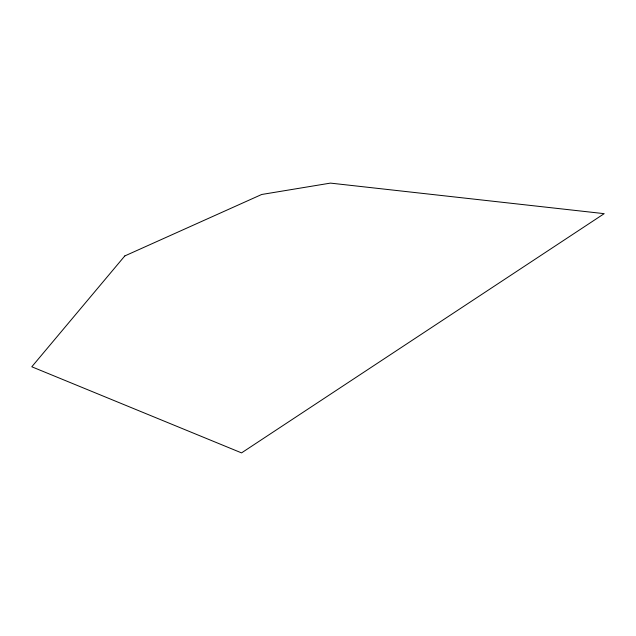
<?xml version="1.0" encoding="UTF-8"?>
<svg xmlns="http://www.w3.org/2000/svg" width="636" height="636" viewBox="0 0 636 636"><rect width="100%" height="100%" fill="white"/><g stroke="black" fill="none" stroke-linecap="round" stroke-linejoin="round"><path stroke-width="0.95" d="M124.807 255.934L31.8 366.781L241.545 452.888L604.2 213.656L330.442 183.112L261.69 194.481L124.807 255.934"/></g></svg>
